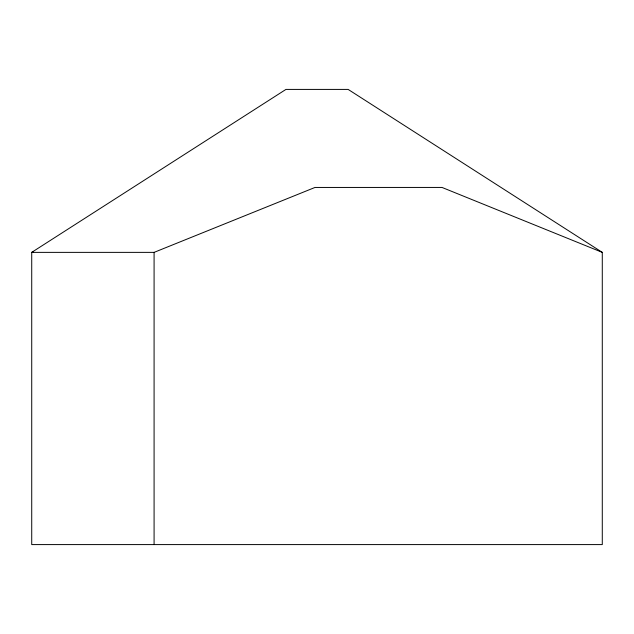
<?xml version="1.0" encoding="UTF-8"?>
<svg xmlns="http://www.w3.org/2000/svg" width="634" height="634" viewBox="0 0 634 634"><rect width="100%" height="100%" fill="white"/><g stroke="black" fill="none" stroke-linecap="round" stroke-linejoin="round"><path stroke-width="0.95" d="M33.554 251.635L31.724 252.372L31.724 544.59L602.284 544.59L602.284 252.372L348.137 89.41L285.95 89.41L31.7 252.372L154.086 252.372L314.995 187.45L441.993 187.434L602.284 252.372M154.086 252.372L154.086 544.59"/></g></svg>
